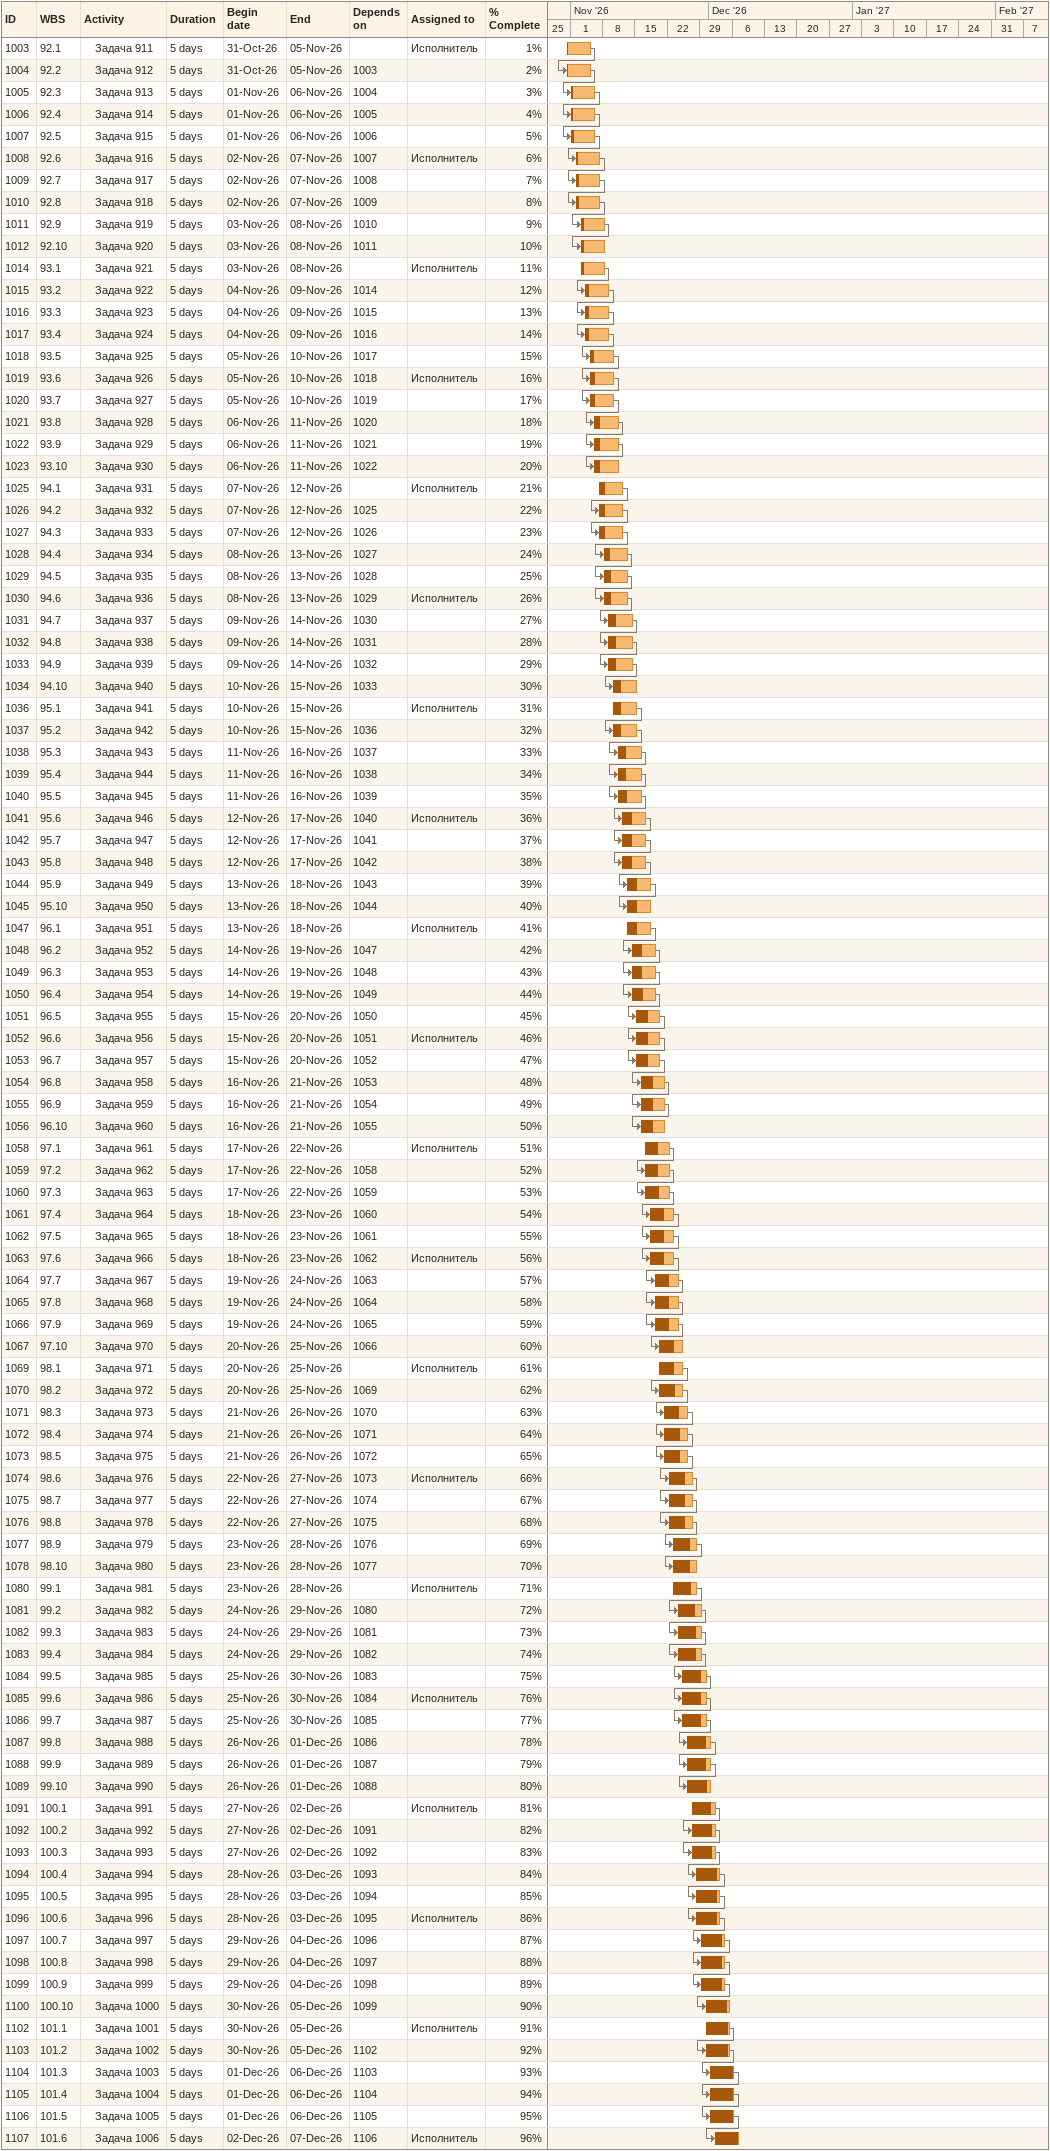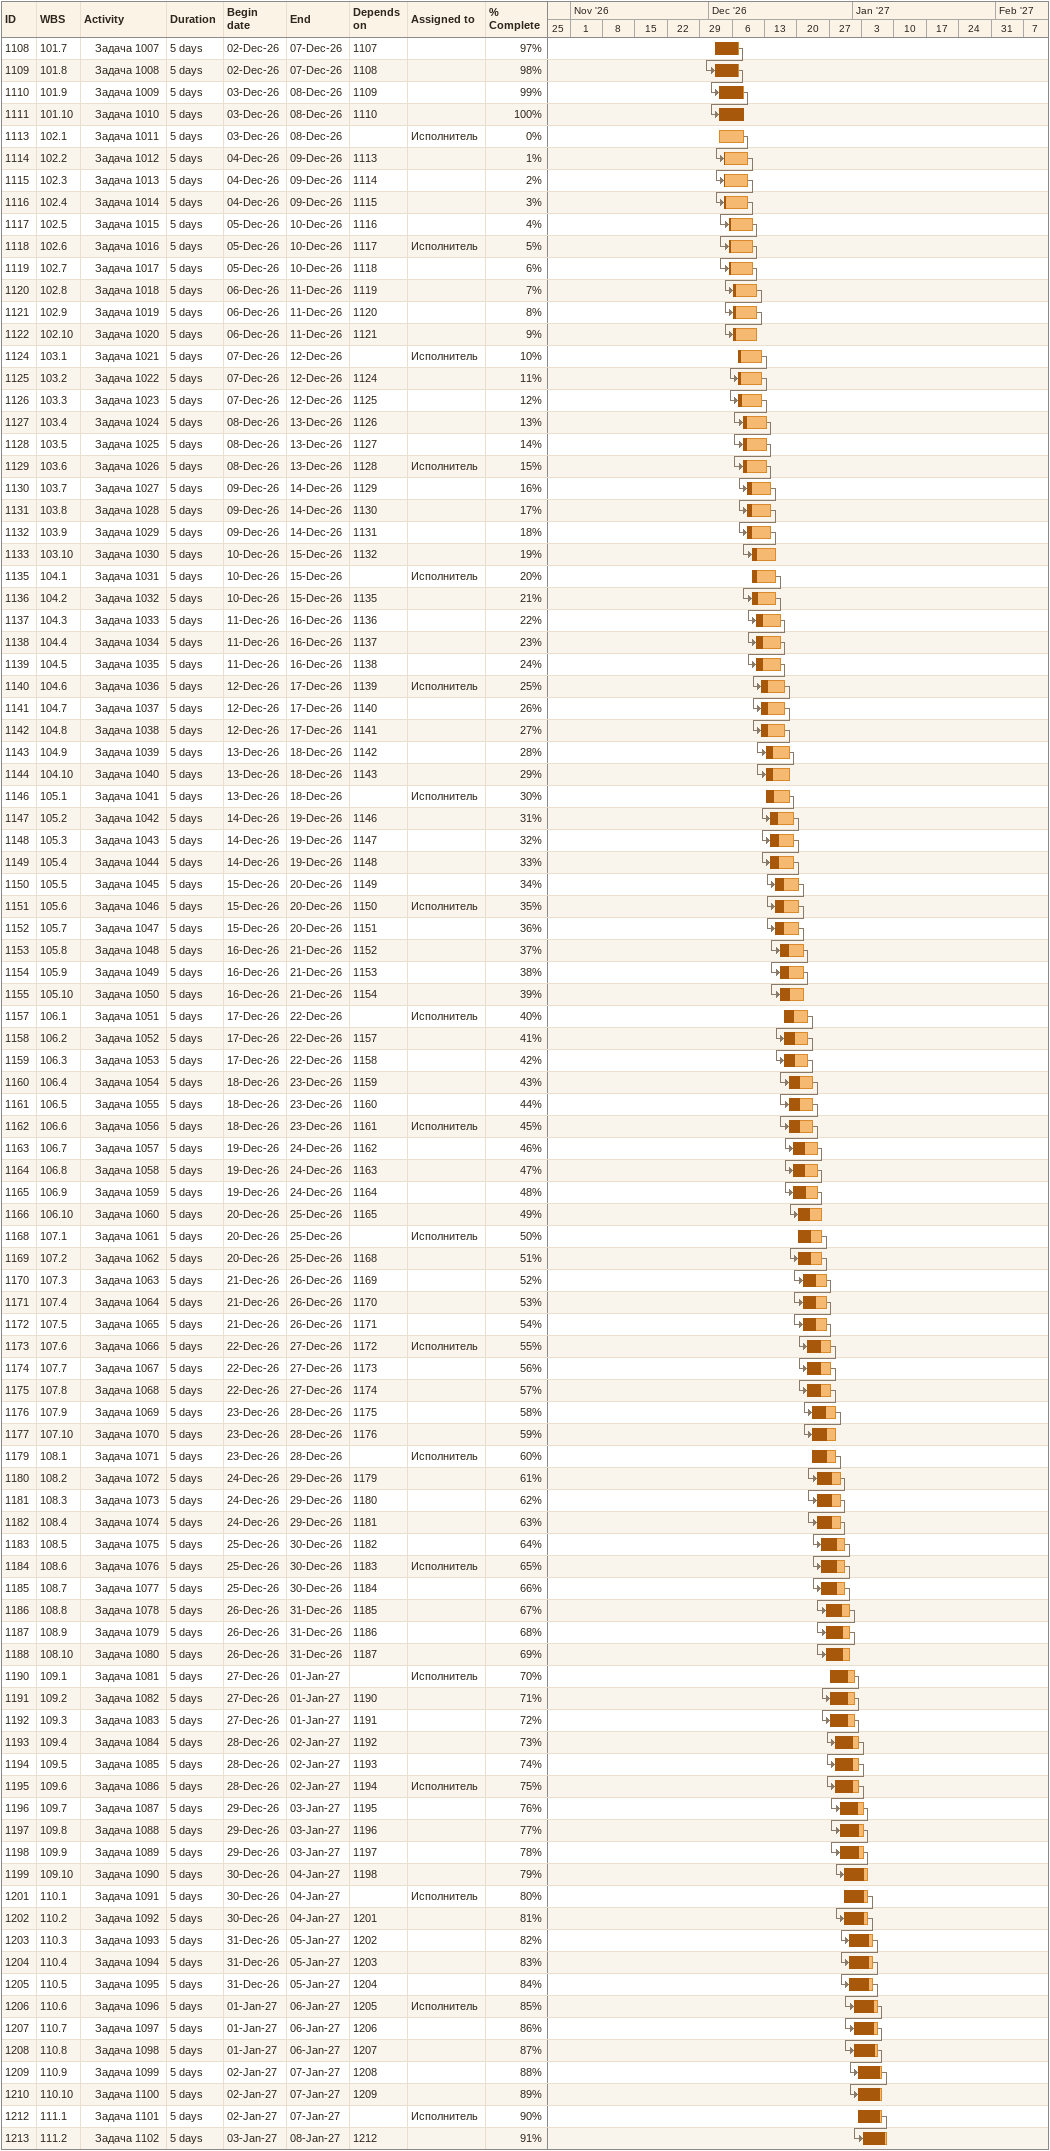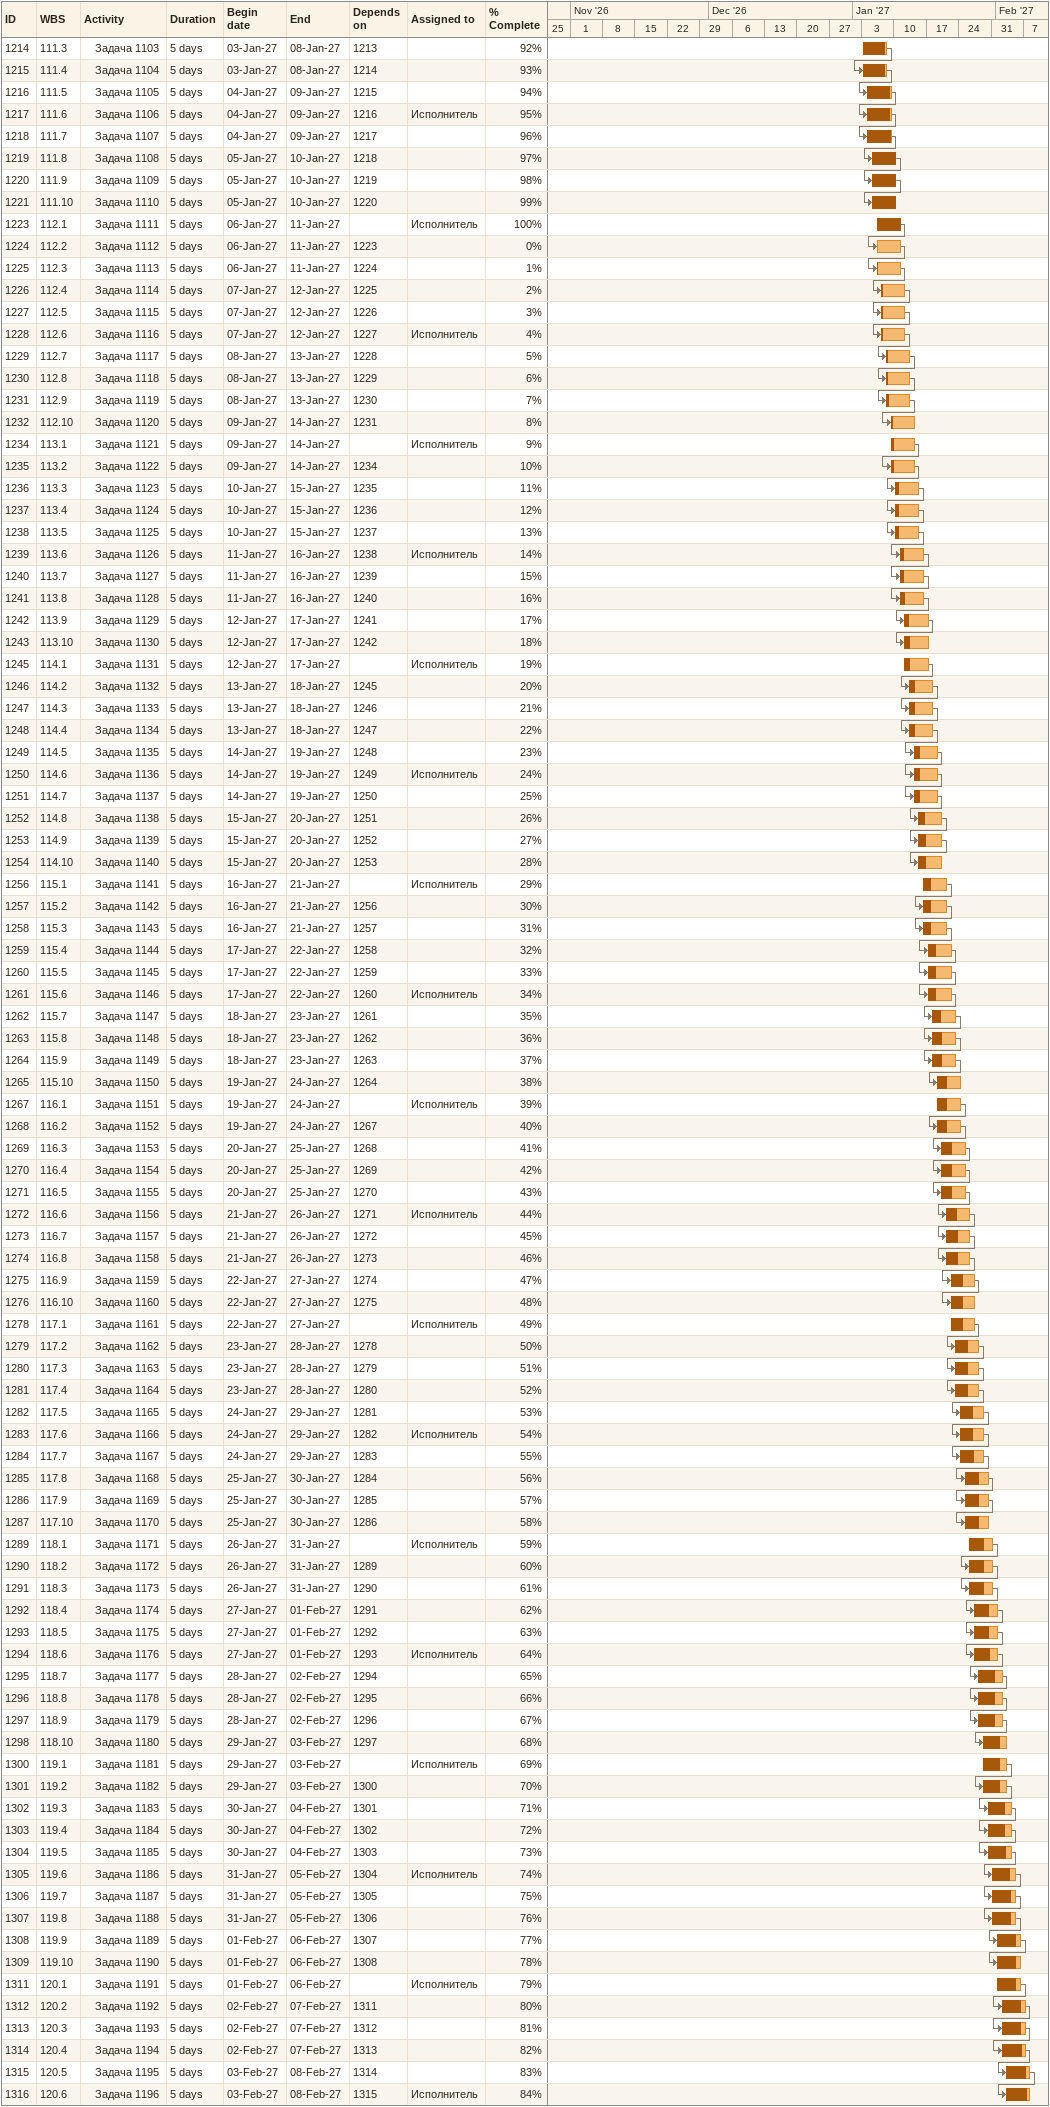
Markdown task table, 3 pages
| ID | WBS | Task | Duration | Start | Finish | Predecessors | Resources | % complete |
|---|---|---|---|---|---|---|---|---|
| 1003 | 92.1 | Задача 911 | 5d | 2026-10-31 | 2026-11-05 |  | Исполнитель | 1 |
| 1004 | 92.2 | Задача 912 | 5d | 2026-10-31 | 2026-11-05 | 1003 |  | 2 |
| 1005 | 92.3 | Задача 913 | 5d | 2026-11-01 | 2026-11-06 | 1004 |  | 3 |
| 1006 | 92.4 | Задача 914 | 5d | 2026-11-01 | 2026-11-06 | 1005 |  | 4 |
| 1007 | 92.5 | Задача 915 | 5d | 2026-11-01 | 2026-11-06 | 1006 |  | 5 |
| 1008 | 92.6 | Задача 916 | 5d | 2026-11-02 | 2026-11-07 | 1007 | Исполнитель | 6 |
| 1009 | 92.7 | Задача 917 | 5d | 2026-11-02 | 2026-11-07 | 1008 |  | 7 |
| 1010 | 92.8 | Задача 918 | 5d | 2026-11-02 | 2026-11-07 | 1009 |  | 8 |
| 1011 | 92.9 | Задача 919 | 5d | 2026-11-03 | 2026-11-08 | 1010 |  | 9 |
| 1012 | 92.10 | Задача 920 | 5d | 2026-11-03 | 2026-11-08 | 1011 |  | 10 |
| 1014 | 93.1 | Задача 921 | 5d | 2026-11-03 | 2026-11-08 |  | Исполнитель | 11 |
| 1015 | 93.2 | Задача 922 | 5d | 2026-11-04 | 2026-11-09 | 1014 |  | 12 |
| 1016 | 93.3 | Задача 923 | 5d | 2026-11-04 | 2026-11-09 | 1015 |  | 13 |
| 1017 | 93.4 | Задача 924 | 5d | 2026-11-04 | 2026-11-09 | 1016 |  | 14 |
| 1018 | 93.5 | Задача 925 | 5d | 2026-11-05 | 2026-11-10 | 1017 |  | 15 |
| 1019 | 93.6 | Задача 926 | 5d | 2026-11-05 | 2026-11-10 | 1018 | Исполнитель | 16 |
| 1020 | 93.7 | Задача 927 | 5d | 2026-11-05 | 2026-11-10 | 1019 |  | 17 |
| 1021 | 93.8 | Задача 928 | 5d | 2026-11-06 | 2026-11-11 | 1020 |  | 18 |
| 1022 | 93.9 | Задача 929 | 5d | 2026-11-06 | 2026-11-11 | 1021 |  | 19 |
| 1023 | 93.10 | Задача 930 | 5d | 2026-11-06 | 2026-11-11 | 1022 |  | 20 |
| 1025 | 94.1 | Задача 931 | 5d | 2026-11-07 | 2026-11-12 |  | Исполнитель | 21 |
| 1026 | 94.2 | Задача 932 | 5d | 2026-11-07 | 2026-11-12 | 1025 |  | 22 |
| 1027 | 94.3 | Задача 933 | 5d | 2026-11-07 | 2026-11-12 | 1026 |  | 23 |
| 1028 | 94.4 | Задача 934 | 5d | 2026-11-08 | 2026-11-13 | 1027 |  | 24 |
| 1029 | 94.5 | Задача 935 | 5d | 2026-11-08 | 2026-11-13 | 1028 |  | 25 |
| 1030 | 94.6 | Задача 936 | 5d | 2026-11-08 | 2026-11-13 | 1029 | Исполнитель | 26 |
| 1031 | 94.7 | Задача 937 | 5d | 2026-11-09 | 2026-11-14 | 1030 |  | 27 |
| 1032 | 94.8 | Задача 938 | 5d | 2026-11-09 | 2026-11-14 | 1031 |  | 28 |
| 1033 | 94.9 | Задача 939 | 5d | 2026-11-09 | 2026-11-14 | 1032 |  | 29 |
| 1034 | 94.10 | Задача 940 | 5d | 2026-11-10 | 2026-11-15 | 1033 |  | 30 |
| 1036 | 95.1 | Задача 941 | 5d | 2026-11-10 | 2026-11-15 |  | Исполнитель | 31 |
| 1037 | 95.2 | Задача 942 | 5d | 2026-11-10 | 2026-11-15 | 1036 |  | 32 |
| 1038 | 95.3 | Задача 943 | 5d | 2026-11-11 | 2026-11-16 | 1037 |  | 33 |
| 1039 | 95.4 | Задача 944 | 5d | 2026-11-11 | 2026-11-16 | 1038 |  | 34 |
| 1040 | 95.5 | Задача 945 | 5d | 2026-11-11 | 2026-11-16 | 1039 |  | 35 |
| 1041 | 95.6 | Задача 946 | 5d | 2026-11-12 | 2026-11-17 | 1040 | Исполнитель | 36 |
| 1042 | 95.7 | Задача 947 | 5d | 2026-11-12 | 2026-11-17 | 1041 |  | 37 |
| 1043 | 95.8 | Задача 948 | 5d | 2026-11-12 | 2026-11-17 | 1042 |  | 38 |
| 1044 | 95.9 | Задача 949 | 5d | 2026-11-13 | 2026-11-18 | 1043 |  | 39 |
| 1045 | 95.10 | Задача 950 | 5d | 2026-11-13 | 2026-11-18 | 1044 |  | 40 |
| 1047 | 96.1 | Задача 951 | 5d | 2026-11-13 | 2026-11-18 |  | Исполнитель | 41 |
| 1048 | 96.2 | Задача 952 | 5d | 2026-11-14 | 2026-11-19 | 1047 |  | 42 |
| 1049 | 96.3 | Задача 953 | 5d | 2026-11-14 | 2026-11-19 | 1048 |  | 43 |
| 1050 | 96.4 | Задача 954 | 5d | 2026-11-14 | 2026-11-19 | 1049 |  | 44 |
| 1051 | 96.5 | Задача 955 | 5d | 2026-11-15 | 2026-11-20 | 1050 |  | 45 |
| 1052 | 96.6 | Задача 956 | 5d | 2026-11-15 | 2026-11-20 | 1051 | Исполнитель | 46 |
| 1053 | 96.7 | Задача 957 | 5d | 2026-11-15 | 2026-11-20 | 1052 |  | 47 |
| 1054 | 96.8 | Задача 958 | 5d | 2026-11-16 | 2026-11-21 | 1053 |  | 48 |
| 1055 | 96.9 | Задача 959 | 5d | 2026-11-16 | 2026-11-21 | 1054 |  | 49 |
| 1056 | 96.10 | Задача 960 | 5d | 2026-11-16 | 2026-11-21 | 1055 |  | 50 |
| 1058 | 97.1 | Задача 961 | 5d | 2026-11-17 | 2026-11-22 |  | Исполнитель | 51 |
| 1059 | 97.2 | Задача 962 | 5d | 2026-11-17 | 2026-11-22 | 1058 |  | 52 |
| 1060 | 97.3 | Задача 963 | 5d | 2026-11-17 | 2026-11-22 | 1059 |  | 53 |
| 1061 | 97.4 | Задача 964 | 5d | 2026-11-18 | 2026-11-23 | 1060 |  | 54 |
| 1062 | 97.5 | Задача 965 | 5d | 2026-11-18 | 2026-11-23 | 1061 |  | 55 |
| 1063 | 97.6 | Задача 966 | 5d | 2026-11-18 | 2026-11-23 | 1062 | Исполнитель | 56 |
| 1064 | 97.7 | Задача 967 | 5d | 2026-11-19 | 2026-11-24 | 1063 |  | 57 |
| 1065 | 97.8 | Задача 968 | 5d | 2026-11-19 | 2026-11-24 | 1064 |  | 58 |
| 1066 | 97.9 | Задача 969 | 5d | 2026-11-19 | 2026-11-24 | 1065 |  | 59 |
| 1067 | 97.10 | Задача 970 | 5d | 2026-11-20 | 2026-11-25 | 1066 |  | 60 |
| 1069 | 98.1 | Задача 971 | 5d | 2026-11-20 | 2026-11-25 |  | Исполнитель | 61 |
| 1070 | 98.2 | Задача 972 | 5d | 2026-11-20 | 2026-11-25 | 1069 |  | 62 |
| 1071 | 98.3 | Задача 973 | 5d | 2026-11-21 | 2026-11-26 | 1070 |  | 63 |
| 1072 | 98.4 | Задача 974 | 5d | 2026-11-21 | 2026-11-26 | 1071 |  | 64 |
| 1073 | 98.5 | Задача 975 | 5d | 2026-11-21 | 2026-11-26 | 1072 |  | 65 |
| 1074 | 98.6 | Задача 976 | 5d | 2026-11-22 | 2026-11-27 | 1073 | Исполнитель | 66 |
| 1075 | 98.7 | Задача 977 | 5d | 2026-11-22 | 2026-11-27 | 1074 |  | 67 |
| 1076 | 98.8 | Задача 978 | 5d | 2026-11-22 | 2026-11-27 | 1075 |  | 68 |
| 1077 | 98.9 | Задача 979 | 5d | 2026-11-23 | 2026-11-28 | 1076 |  | 69 |
| 1078 | 98.10 | Задача 980 | 5d | 2026-11-23 | 2026-11-28 | 1077 |  | 70 |
| 1080 | 99.1 | Задача 981 | 5d | 2026-11-23 | 2026-11-28 |  | Исполнитель | 71 |
| 1081 | 99.2 | Задача 982 | 5d | 2026-11-24 | 2026-11-29 | 1080 |  | 72 |
| 1082 | 99.3 | Задача 983 | 5d | 2026-11-24 | 2026-11-29 | 1081 |  | 73 |
| 1083 | 99.4 | Задача 984 | 5d | 2026-11-24 | 2026-11-29 | 1082 |  | 74 |
| 1084 | 99.5 | Задача 985 | 5d | 2026-11-25 | 2026-11-30 | 1083 |  | 75 |
| 1085 | 99.6 | Задача 986 | 5d | 2026-11-25 | 2026-11-30 | 1084 | Исполнитель | 76 |
| 1086 | 99.7 | Задача 987 | 5d | 2026-11-25 | 2026-11-30 | 1085 |  | 77 |
| 1087 | 99.8 | Задача 988 | 5d | 2026-11-26 | 2026-12-01 | 1086 |  | 78 |
| 1088 | 99.9 | Задача 989 | 5d | 2026-11-26 | 2026-12-01 | 1087 |  | 79 |
| 1089 | 99.10 | Задача 990 | 5d | 2026-11-26 | 2026-12-01 | 1088 |  | 80 |
| 1091 | 100.1 | Задача 991 | 5d | 2026-11-27 | 2026-12-02 |  | Исполнитель | 81 |
| 1092 | 100.2 | Задача 992 | 5d | 2026-11-27 | 2026-12-02 | 1091 |  | 82 |
| 1093 | 100.3 | Задача 993 | 5d | 2026-11-27 | 2026-12-02 | 1092 |  | 83 |
| 1094 | 100.4 | Задача 994 | 5d | 2026-11-28 | 2026-12-03 | 1093 |  | 84 |
| 1095 | 100.5 | Задача 995 | 5d | 2026-11-28 | 2026-12-03 | 1094 |  | 85 |
| 1096 | 100.6 | Задача 996 | 5d | 2026-11-28 | 2026-12-03 | 1095 | Исполнитель | 86 |
| 1097 | 100.7 | Задача 997 | 5d | 2026-11-29 | 2026-12-04 | 1096 |  | 87 |
| 1098 | 100.8 | Задача 998 | 5d | 2026-11-29 | 2026-12-04 | 1097 |  | 88 |
| 1099 | 100.9 | Задача 999 | 5d | 2026-11-29 | 2026-12-04 | 1098 |  | 89 |
| 1100 | 100.10 | Задача 1000 | 5d | 2026-11-30 | 2026-12-05 | 1099 |  | 90 |
| 1102 | 101.1 | Задача 1001 | 5d | 2026-11-30 | 2026-12-05 |  | Исполнитель | 91 |
| 1103 | 101.2 | Задача 1002 | 5d | 2026-11-30 | 2026-12-05 | 1102 |  | 92 |
| 1104 | 101.3 | Задача 1003 | 5d | 2026-12-01 | 2026-12-06 | 1103 |  | 93 |
| 1105 | 101.4 | Задача 1004 | 5d | 2026-12-01 | 2026-12-06 | 1104 |  | 94 |
| 1106 | 101.5 | Задача 1005 | 5d | 2026-12-01 | 2026-12-06 | 1105 |  | 95 |
| 1107 | 101.6 | Задача 1006 | 5d | 2026-12-02 | 2026-12-07 | 1106 | Исполнитель | 96 |
| 1108 | 101.7 | Задача 1007 | 5d | 2026-12-02 | 2026-12-07 | 1107 |  | 97 |
| 1109 | 101.8 | Задача 1008 | 5d | 2026-12-02 | 2026-12-07 | 1108 |  | 98 |
| 1110 | 101.9 | Задача 1009 | 5d | 2026-12-03 | 2026-12-08 | 1109 |  | 99 |
| 1111 | 101.10 | Задача 1010 | 5d | 2026-12-03 | 2026-12-08 | 1110 |  | 100 |
| 1113 | 102.1 | Задача 1011 | 5d | 2026-12-03 | 2026-12-08 |  | Исполнитель | 0 |
| 1114 | 102.2 | Задача 1012 | 5d | 2026-12-04 | 2026-12-09 | 1113 |  | 1 |
| 1115 | 102.3 | Задача 1013 | 5d | 2026-12-04 | 2026-12-09 | 1114 |  | 2 |
| 1116 | 102.4 | Задача 1014 | 5d | 2026-12-04 | 2026-12-09 | 1115 |  | 3 |
| 1117 | 102.5 | Задача 1015 | 5d | 2026-12-05 | 2026-12-10 | 1116 |  | 4 |
| 1118 | 102.6 | Задача 1016 | 5d | 2026-12-05 | 2026-12-10 | 1117 | Исполнитель | 5 |
| 1119 | 102.7 | Задача 1017 | 5d | 2026-12-05 | 2026-12-10 | 1118 |  | 6 |
| 1120 | 102.8 | Задача 1018 | 5d | 2026-12-06 | 2026-12-11 | 1119 |  | 7 |
| 1121 | 102.9 | Задача 1019 | 5d | 2026-12-06 | 2026-12-11 | 1120 |  | 8 |
| 1122 | 102.10 | Задача 1020 | 5d | 2026-12-06 | 2026-12-11 | 1121 |  | 9 |
| 1124 | 103.1 | Задача 1021 | 5d | 2026-12-07 | 2026-12-12 |  | Исполнитель | 10 |
| 1125 | 103.2 | Задача 1022 | 5d | 2026-12-07 | 2026-12-12 | 1124 |  | 11 |
| 1126 | 103.3 | Задача 1023 | 5d | 2026-12-07 | 2026-12-12 | 1125 |  | 12 |
| 1127 | 103.4 | Задача 1024 | 5d | 2026-12-08 | 2026-12-13 | 1126 |  | 13 |
| 1128 | 103.5 | Задача 1025 | 5d | 2026-12-08 | 2026-12-13 | 1127 |  | 14 |
| 1129 | 103.6 | Задача 1026 | 5d | 2026-12-08 | 2026-12-13 | 1128 | Исполнитель | 15 |
| 1130 | 103.7 | Задача 1027 | 5d | 2026-12-09 | 2026-12-14 | 1129 |  | 16 |
| 1131 | 103.8 | Задача 1028 | 5d | 2026-12-09 | 2026-12-14 | 1130 |  | 17 |
| 1132 | 103.9 | Задача 1029 | 5d | 2026-12-09 | 2026-12-14 | 1131 |  | 18 |
| 1133 | 103.10 | Задача 1030 | 5d | 2026-12-10 | 2026-12-15 | 1132 |  | 19 |
| 1135 | 104.1 | Задача 1031 | 5d | 2026-12-10 | 2026-12-15 |  | Исполнитель | 20 |
| 1136 | 104.2 | Задача 1032 | 5d | 2026-12-10 | 2026-12-15 | 1135 |  | 21 |
| 1137 | 104.3 | Задача 1033 | 5d | 2026-12-11 | 2026-12-16 | 1136 |  | 22 |
| 1138 | 104.4 | Задача 1034 | 5d | 2026-12-11 | 2026-12-16 | 1137 |  | 23 |
| 1139 | 104.5 | Задача 1035 | 5d | 2026-12-11 | 2026-12-16 | 1138 |  | 24 |
| 1140 | 104.6 | Задача 1036 | 5d | 2026-12-12 | 2026-12-17 | 1139 | Исполнитель | 25 |
| 1141 | 104.7 | Задача 1037 | 5d | 2026-12-12 | 2026-12-17 | 1140 |  | 26 |
| 1142 | 104.8 | Задача 1038 | 5d | 2026-12-12 | 2026-12-17 | 1141 |  | 27 |
| 1143 | 104.9 | Задача 1039 | 5d | 2026-12-13 | 2026-12-18 | 1142 |  | 28 |
| 1144 | 104.10 | Задача 1040 | 5d | 2026-12-13 | 2026-12-18 | 1143 |  | 29 |
| 1146 | 105.1 | Задача 1041 | 5d | 2026-12-13 | 2026-12-18 |  | Исполнитель | 30 |
| 1147 | 105.2 | Задача 1042 | 5d | 2026-12-14 | 2026-12-19 | 1146 |  | 31 |
| 1148 | 105.3 | Задача 1043 | 5d | 2026-12-14 | 2026-12-19 | 1147 |  | 32 |
| 1149 | 105.4 | Задача 1044 | 5d | 2026-12-14 | 2026-12-19 | 1148 |  | 33 |
| 1150 | 105.5 | Задача 1045 | 5d | 2026-12-15 | 2026-12-20 | 1149 |  | 34 |
| 1151 | 105.6 | Задача 1046 | 5d | 2026-12-15 | 2026-12-20 | 1150 | Исполнитель | 35 |
| 1152 | 105.7 | Задача 1047 | 5d | 2026-12-15 | 2026-12-20 | 1151 |  | 36 |
| 1153 | 105.8 | Задача 1048 | 5d | 2026-12-16 | 2026-12-21 | 1152 |  | 37 |
| 1154 | 105.9 | Задача 1049 | 5d | 2026-12-16 | 2026-12-21 | 1153 |  | 38 |
| 1155 | 105.10 | Задача 1050 | 5d | 2026-12-16 | 2026-12-21 | 1154 |  | 39 |
| 1157 | 106.1 | Задача 1051 | 5d | 2026-12-17 | 2026-12-22 |  | Исполнитель | 40 |
| 1158 | 106.2 | Задача 1052 | 5d | 2026-12-17 | 2026-12-22 | 1157 |  | 41 |
| 1159 | 106.3 | Задача 1053 | 5d | 2026-12-17 | 2026-12-22 | 1158 |  | 42 |
| 1160 | 106.4 | Задача 1054 | 5d | 2026-12-18 | 2026-12-23 | 1159 |  | 43 |
| 1161 | 106.5 | Задача 1055 | 5d | 2026-12-18 | 2026-12-23 | 1160 |  | 44 |
| 1162 | 106.6 | Задача 1056 | 5d | 2026-12-18 | 2026-12-23 | 1161 | Исполнитель | 45 |
| 1163 | 106.7 | Задача 1057 | 5d | 2026-12-19 | 2026-12-24 | 1162 |  | 46 |
| 1164 | 106.8 | Задача 1058 | 5d | 2026-12-19 | 2026-12-24 | 1163 |  | 47 |
| 1165 | 106.9 | Задача 1059 | 5d | 2026-12-19 | 2026-12-24 | 1164 |  | 48 |
| 1166 | 106.10 | Задача 1060 | 5d | 2026-12-20 | 2026-12-25 | 1165 |  | 49 |
| 1168 | 107.1 | Задача 1061 | 5d | 2026-12-20 | 2026-12-25 |  | Исполнитель | 50 |
| 1169 | 107.2 | Задача 1062 | 5d | 2026-12-20 | 2026-12-25 | 1168 |  | 51 |
| 1170 | 107.3 | Задача 1063 | 5d | 2026-12-21 | 2026-12-26 | 1169 |  | 52 |
| 1171 | 107.4 | Задача 1064 | 5d | 2026-12-21 | 2026-12-26 | 1170 |  | 53 |
| 1172 | 107.5 | Задача 1065 | 5d | 2026-12-21 | 2026-12-26 | 1171 |  | 54 |
| 1173 | 107.6 | Задача 1066 | 5d | 2026-12-22 | 2026-12-27 | 1172 | Исполнитель | 55 |
| 1174 | 107.7 | Задача 1067 | 5d | 2026-12-22 | 2026-12-27 | 1173 |  | 56 |
| 1175 | 107.8 | Задача 1068 | 5d | 2026-12-22 | 2026-12-27 | 1174 |  | 57 |
| 1176 | 107.9 | Задача 1069 | 5d | 2026-12-23 | 2026-12-28 | 1175 |  | 58 |
| 1177 | 107.10 | Задача 1070 | 5d | 2026-12-23 | 2026-12-28 | 1176 |  | 59 |
| 1179 | 108.1 | Задача 1071 | 5d | 2026-12-23 | 2026-12-28 |  | Исполнитель | 60 |
| 1180 | 108.2 | Задача 1072 | 5d | 2026-12-24 | 2026-12-29 | 1179 |  | 61 |
| 1181 | 108.3 | Задача 1073 | 5d | 2026-12-24 | 2026-12-29 | 1180 |  | 62 |
| 1182 | 108.4 | Задача 1074 | 5d | 2026-12-24 | 2026-12-29 | 1181 |  | 63 |
| 1183 | 108.5 | Задача 1075 | 5d | 2026-12-25 | 2026-12-30 | 1182 |  | 64 |
| 1184 | 108.6 | Задача 1076 | 5d | 2026-12-25 | 2026-12-30 | 1183 | Исполнитель | 65 |
| 1185 | 108.7 | Задача 1077 | 5d | 2026-12-25 | 2026-12-30 | 1184 |  | 66 |
| 1186 | 108.8 | Задача 1078 | 5d | 2026-12-26 | 2026-12-31 | 1185 |  | 67 |
| 1187 | 108.9 | Задача 1079 | 5d | 2026-12-26 | 2026-12-31 | 1186 |  | 68 |
| 1188 | 108.10 | Задача 1080 | 5d | 2026-12-26 | 2026-12-31 | 1187 |  | 69 |
| 1190 | 109.1 | Задача 1081 | 5d | 2026-12-27 | 2027-01-01 |  | Исполнитель | 70 |
| 1191 | 109.2 | Задача 1082 | 5d | 2026-12-27 | 2027-01-01 | 1190 |  | 71 |
| 1192 | 109.3 | Задача 1083 | 5d | 2026-12-27 | 2027-01-01 | 1191 |  | 72 |
| 1193 | 109.4 | Задача 1084 | 5d | 2026-12-28 | 2027-01-02 | 1192 |  | 73 |
| 1194 | 109.5 | Задача 1085 | 5d | 2026-12-28 | 2027-01-02 | 1193 |  | 74 |
| 1195 | 109.6 | Задача 1086 | 5d | 2026-12-28 | 2027-01-02 | 1194 | Исполнитель | 75 |
| 1196 | 109.7 | Задача 1087 | 5d | 2026-12-29 | 2027-01-03 | 1195 |  | 76 |
| 1197 | 109.8 | Задача 1088 | 5d | 2026-12-29 | 2027-01-03 | 1196 |  | 77 |
| 1198 | 109.9 | Задача 1089 | 5d | 2026-12-29 | 2027-01-03 | 1197 |  | 78 |
| 1199 | 109.10 | Задача 1090 | 5d | 2026-12-30 | 2027-01-04 | 1198 |  | 79 |
| 1201 | 110.1 | Задача 1091 | 5d | 2026-12-30 | 2027-01-04 |  | Исполнитель | 80 |
| 1202 | 110.2 | Задача 1092 | 5d | 2026-12-30 | 2027-01-04 | 1201 |  | 81 |
| 1203 | 110.3 | Задача 1093 | 5d | 2026-12-31 | 2027-01-05 | 1202 |  | 82 |
| 1204 | 110.4 | Задача 1094 | 5d | 2026-12-31 | 2027-01-05 | 1203 |  | 83 |
| 1205 | 110.5 | Задача 1095 | 5d | 2026-12-31 | 2027-01-05 | 1204 |  | 84 |
| 1206 | 110.6 | Задача 1096 | 5d | 2027-01-01 | 2027-01-06 | 1205 | Исполнитель | 85 |
| 1207 | 110.7 | Задача 1097 | 5d | 2027-01-01 | 2027-01-06 | 1206 |  | 86 |
| 1208 | 110.8 | Задача 1098 | 5d | 2027-01-01 | 2027-01-06 | 1207 |  | 87 |
| 1209 | 110.9 | Задача 1099 | 5d | 2027-01-02 | 2027-01-07 | 1208 |  | 88 |
| 1210 | 110.10 | Задача 1100 | 5d | 2027-01-02 | 2027-01-07 | 1209 |  | 89 |
| 1212 | 111.1 | Задача 1101 | 5d | 2027-01-02 | 2027-01-07 |  | Исполнитель | 90 |
| 1213 | 111.2 | Задача 1102 | 5d | 2027-01-03 | 2027-01-08 | 1212 |  | 91 |
| 1214 | 111.3 | Задача 1103 | 5d | 2027-01-03 | 2027-01-08 | 1213 |  | 92 |
| 1215 | 111.4 | Задача 1104 | 5d | 2027-01-03 | 2027-01-08 | 1214 |  | 93 |
| 1216 | 111.5 | Задача 1105 | 5d | 2027-01-04 | 2027-01-09 | 1215 |  | 94 |
| 1217 | 111.6 | Задача 1106 | 5d | 2027-01-04 | 2027-01-09 | 1216 | Исполнитель | 95 |
| 1218 | 111.7 | Задача 1107 | 5d | 2027-01-04 | 2027-01-09 | 1217 |  | 96 |
| 1219 | 111.8 | Задача 1108 | 5d | 2027-01-05 | 2027-01-10 | 1218 |  | 97 |
| 1220 | 111.9 | Задача 1109 | 5d | 2027-01-05 | 2027-01-10 | 1219 |  | 98 |
| 1221 | 111.10 | Задача 1110 | 5d | 2027-01-05 | 2027-01-10 | 1220 |  | 99 |
| 1223 | 112.1 | Задача 1111 | 5d | 2027-01-06 | 2027-01-11 |  | Исполнитель | 100 |
| 1224 | 112.2 | Задача 1112 | 5d | 2027-01-06 | 2027-01-11 | 1223 |  | 0 |
| 1225 | 112.3 | Задача 1113 | 5d | 2027-01-06 | 2027-01-11 | 1224 |  | 1 |
| 1226 | 112.4 | Задача 1114 | 5d | 2027-01-07 | 2027-01-12 | 1225 |  | 2 |
| 1227 | 112.5 | Задача 1115 | 5d | 2027-01-07 | 2027-01-12 | 1226 |  | 3 |
| 1228 | 112.6 | Задача 1116 | 5d | 2027-01-07 | 2027-01-12 | 1227 | Исполнитель | 4 |
| 1229 | 112.7 | Задача 1117 | 5d | 2027-01-08 | 2027-01-13 | 1228 |  | 5 |
| 1230 | 112.8 | Задача 1118 | 5d | 2027-01-08 | 2027-01-13 | 1229 |  | 6 |
| 1231 | 112.9 | Задача 1119 | 5d | 2027-01-08 | 2027-01-13 | 1230 |  | 7 |
| 1232 | 112.10 | Задача 1120 | 5d | 2027-01-09 | 2027-01-14 | 1231 |  | 8 |
| 1234 | 113.1 | Задача 1121 | 5d | 2027-01-09 | 2027-01-14 |  | Исполнитель | 9 |
| 1235 | 113.2 | Задача 1122 | 5d | 2027-01-09 | 2027-01-14 | 1234 |  | 10 |
| 1236 | 113.3 | Задача 1123 | 5d | 2027-01-10 | 2027-01-15 | 1235 |  | 11 |
| 1237 | 113.4 | Задача 1124 | 5d | 2027-01-10 | 2027-01-15 | 1236 |  | 12 |
| 1238 | 113.5 | Задача 1125 | 5d | 2027-01-10 | 2027-01-15 | 1237 |  | 13 |
| 1239 | 113.6 | Задача 1126 | 5d | 2027-01-11 | 2027-01-16 | 1238 | Исполнитель | 14 |
| 1240 | 113.7 | Задача 1127 | 5d | 2027-01-11 | 2027-01-16 | 1239 |  | 15 |
| 1241 | 113.8 | Задача 1128 | 5d | 2027-01-11 | 2027-01-16 | 1240 |  | 16 |
| 1242 | 113.9 | Задача 1129 | 5d | 2027-01-12 | 2027-01-17 | 1241 |  | 17 |
| 1243 | 113.10 | Задача 1130 | 5d | 2027-01-12 | 2027-01-17 | 1242 |  | 18 |
| 1245 | 114.1 | Задача 1131 | 5d | 2027-01-12 | 2027-01-17 |  | Исполнитель | 19 |
| 1246 | 114.2 | Задача 1132 | 5d | 2027-01-13 | 2027-01-18 | 1245 |  | 20 |
| 1247 | 114.3 | Задача 1133 | 5d | 2027-01-13 | 2027-01-18 | 1246 |  | 21 |
| 1248 | 114.4 | Задача 1134 | 5d | 2027-01-13 | 2027-01-18 | 1247 |  | 22 |
| 1249 | 114.5 | Задача 1135 | 5d | 2027-01-14 | 2027-01-19 | 1248 |  | 23 |
| 1250 | 114.6 | Задача 1136 | 5d | 2027-01-14 | 2027-01-19 | 1249 | Исполнитель | 24 |
| 1251 | 114.7 | Задача 1137 | 5d | 2027-01-14 | 2027-01-19 | 1250 |  | 25 |
| 1252 | 114.8 | Задача 1138 | 5d | 2027-01-15 | 2027-01-20 | 1251 |  | 26 |
| 1253 | 114.9 | Задача 1139 | 5d | 2027-01-15 | 2027-01-20 | 1252 |  | 27 |
| 1254 | 114.10 | Задача 1140 | 5d | 2027-01-15 | 2027-01-20 | 1253 |  | 28 |
| 1256 | 115.1 | Задача 1141 | 5d | 2027-01-16 | 2027-01-21 |  | Исполнитель | 29 |
| 1257 | 115.2 | Задача 1142 | 5d | 2027-01-16 | 2027-01-21 | 1256 |  | 30 |
| 1258 | 115.3 | Задача 1143 | 5d | 2027-01-16 | 2027-01-21 | 1257 |  | 31 |
| 1259 | 115.4 | Задача 1144 | 5d | 2027-01-17 | 2027-01-22 | 1258 |  | 32 |
| 1260 | 115.5 | Задача 1145 | 5d | 2027-01-17 | 2027-01-22 | 1259 |  | 33 |
| 1261 | 115.6 | Задача 1146 | 5d | 2027-01-17 | 2027-01-22 | 1260 | Исполнитель | 34 |
| 1262 | 115.7 | Задача 1147 | 5d | 2027-01-18 | 2027-01-23 | 1261 |  | 35 |
| 1263 | 115.8 | Задача 1148 | 5d | 2027-01-18 | 2027-01-23 | 1262 |  | 36 |
| 1264 | 115.9 | Задача 1149 | 5d | 2027-01-18 | 2027-01-23 | 1263 |  | 37 |
| 1265 | 115.10 | Задача 1150 | 5d | 2027-01-19 | 2027-01-24 | 1264 |  | 38 |
| 1267 | 116.1 | Задача 1151 | 5d | 2027-01-19 | 2027-01-24 |  | Исполнитель | 39 |
| 1268 | 116.2 | Задача 1152 | 5d | 2027-01-19 | 2027-01-24 | 1267 |  | 40 |
| 1269 | 116.3 | Задача 1153 | 5d | 2027-01-20 | 2027-01-25 | 1268 |  | 41 |
| 1270 | 116.4 | Задача 1154 | 5d | 2027-01-20 | 2027-01-25 | 1269 |  | 42 |
| 1271 | 116.5 | Задача 1155 | 5d | 2027-01-20 | 2027-01-25 | 1270 |  | 43 |
| 1272 | 116.6 | Задача 1156 | 5d | 2027-01-21 | 2027-01-26 | 1271 | Исполнитель | 44 |
| 1273 | 116.7 | Задача 1157 | 5d | 2027-01-21 | 2027-01-26 | 1272 |  | 45 |
| 1274 | 116.8 | Задача 1158 | 5d | 2027-01-21 | 2027-01-26 | 1273 |  | 46 |
| 1275 | 116.9 | Задача 1159 | 5d | 2027-01-22 | 2027-01-27 | 1274 |  | 47 |
| 1276 | 116.10 | Задача 1160 | 5d | 2027-01-22 | 2027-01-27 | 1275 |  | 48 |
| 1278 | 117.1 | Задача 1161 | 5d | 2027-01-22 | 2027-01-27 |  | Исполнитель | 49 |
| 1279 | 117.2 | Задача 1162 | 5d | 2027-01-23 | 2027-01-28 | 1278 |  | 50 |
| 1280 | 117.3 | Задача 1163 | 5d | 2027-01-23 | 2027-01-28 | 1279 |  | 51 |
| 1281 | 117.4 | Задача 1164 | 5d | 2027-01-23 | 2027-01-28 | 1280 |  | 52 |
| 1282 | 117.5 | Задача 1165 | 5d | 2027-01-24 | 2027-01-29 | 1281 |  | 53 |
| 1283 | 117.6 | Задача 1166 | 5d | 2027-01-24 | 2027-01-29 | 1282 | Исполнитель | 54 |
| 1284 | 117.7 | Задача 1167 | 5d | 2027-01-24 | 2027-01-29 | 1283 |  | 55 |
| 1285 | 117.8 | Задача 1168 | 5d | 2027-01-25 | 2027-01-30 | 1284 |  | 56 |
| 1286 | 117.9 | Задача 1169 | 5d | 2027-01-25 | 2027-01-30 | 1285 |  | 57 |
| 1287 | 117.10 | Задача 1170 | 5d | 2027-01-25 | 2027-01-30 | 1286 |  | 58 |
| 1289 | 118.1 | Задача 1171 | 5d | 2027-01-26 | 2027-01-31 |  | Исполнитель | 59 |
| 1290 | 118.2 | Задача 1172 | 5d | 2027-01-26 | 2027-01-31 | 1289 |  | 60 |
| 1291 | 118.3 | Задача 1173 | 5d | 2027-01-26 | 2027-01-31 | 1290 |  | 61 |
| 1292 | 118.4 | Задача 1174 | 5d | 2027-01-27 | 2027-02-01 | 1291 |  | 62 |
| 1293 | 118.5 | Задача 1175 | 5d | 2027-01-27 | 2027-02-01 | 1292 |  | 63 |
| 1294 | 118.6 | Задача 1176 | 5d | 2027-01-27 | 2027-02-01 | 1293 | Исполнитель | 64 |
| 1295 | 118.7 | Задача 1177 | 5d | 2027-01-28 | 2027-02-02 | 1294 |  | 65 |
| 1296 | 118.8 | Задача 1178 | 5d | 2027-01-28 | 2027-02-02 | 1295 |  | 66 |
| 1297 | 118.9 | Задача 1179 | 5d | 2027-01-28 | 2027-02-02 | 1296 |  | 67 |
| 1298 | 118.10 | Задача 1180 | 5d | 2027-01-29 | 2027-02-03 | 1297 |  | 68 |
| 1300 | 119.1 | Задача 1181 | 5d | 2027-01-29 | 2027-02-03 |  | Исполнитель | 69 |
| 1301 | 119.2 | Задача 1182 | 5d | 2027-01-29 | 2027-02-03 | 1300 |  | 70 |
| 1302 | 119.3 | Задача 1183 | 5d | 2027-01-30 | 2027-02-04 | 1301 |  | 71 |
| 1303 | 119.4 | Задача 1184 | 5d | 2027-01-30 | 2027-02-04 | 1302 |  | 72 |
| 1304 | 119.5 | Задача 1185 | 5d | 2027-01-30 | 2027-02-04 | 1303 |  | 73 |
| 1305 | 119.6 | Задача 1186 | 5d | 2027-01-31 | 2027-02-05 | 1304 | Исполнитель | 74 |
| 1306 | 119.7 | Задача 1187 | 5d | 2027-01-31 | 2027-02-05 | 1305 |  | 75 |
| 1307 | 119.8 | Задача 1188 | 5d | 2027-01-31 | 2027-02-05 | 1306 |  | 76 |
| 1308 | 119.9 | Задача 1189 | 5d | 2027-02-01 | 2027-02-06 | 1307 |  | 77 |
| 1309 | 119.10 | Задача 1190 | 5d | 2027-02-01 | 2027-02-06 | 1308 |  | 78 |
| 1311 | 120.1 | Задача 1191 | 5d | 2027-02-01 | 2027-02-06 |  | Исполнитель | 79 |
| 1312 | 120.2 | Задача 1192 | 5d | 2027-02-02 | 2027-02-07 | 1311 |  | 80 |
| 1313 | 120.3 | Задача 1193 | 5d | 2027-02-02 | 2027-02-07 | 1312 |  | 81 |
| 1314 | 120.4 | Задача 1194 | 5d | 2027-02-02 | 2027-02-07 | 1313 |  | 82 |
| 1315 | 120.5 | Задача 1195 | 5d | 2027-02-03 | 2027-02-08 | 1314 |  | 83 |
| 1316 | 120.6 | Задача 1196 | 5d | 2027-02-03 | 2027-02-08 | 1315 | Исполнитель | 84 |
